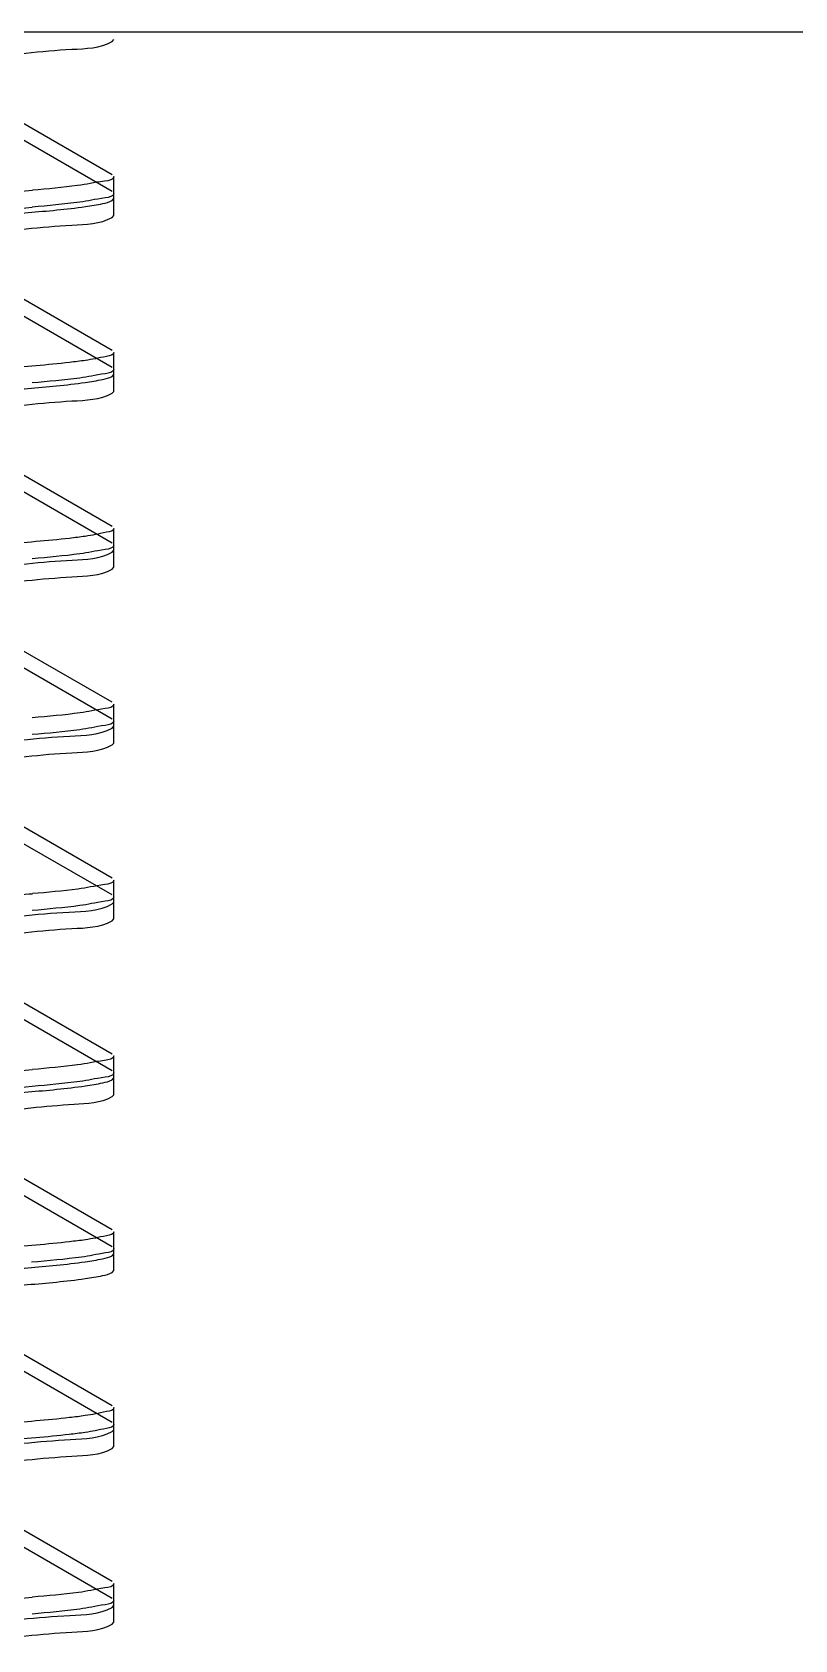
# Model space of a CAD drawing. Extents: x 69728788 to 150676229, y 20333219 to 43663798.
# Drawn here: x 75262334.6 to 75262409, y 20709211.4 to 20709368.1 of the extents above; entities that cross this region are included whole.
import ezdxf

# ---------------------------------------------------------------- set-up
doc = ezdxf.new("R2010")
doc.units = 0
doc.header["$LTSCALE"] = 1000
doc.header["$MEASUREMENT"] = 0
doc.layers.get('0').update_dxf_attribs({"linetype": 'CONTINUOUS'})
doc.layers.add('BZ', color=8, linetype='CONTINUOUS')

# ---------------------------------------------------------------- blocks, each defined once
blk = doc.blocks.new('gfhhrryyfd')
at = {"linetype": 'Continuous'}
for p, q in [((3693397.01, -1740810.9), (3693397.18, -1740810.72)), ((3693397.01, -1740823.89), (3693387.71, -1740818.5)), ((3693397.01, -1740825.53), (3693387.71, -1740820.14)), ((3693397.18, -1740826.22), (3693397.18, -1740824.08)), ((3693397.18, -1740826.22), (3693397.18, -1740824.08)), ((3693397.01, -1740826.41), (3693397.18, -1740826.22)), ((3693397.18, -1740827.86), (3693397.18, -1740825.72)), ((3693397.01, -1740828.05), (3693397.18, -1740827.86)), ((3693397.01, -1740841.03), (3693387.71, -1740835.65)), ((3693397.01, -1740842.68), (3693387.71, -1740837.29)), ((3693397.18, -1740843.37), (3693397.18, -1740841.22)), ((3693397.18, -1740843.37), (3693397.18, -1740841.22)), ((3693397.01, -1740843.55), (3693397.18, -1740843.37)), ((3693397.18, -1740845.01), (3693397.18, -1740842.86)), ((3693397.18, -1740845.01), (3693397.18, -1740842.86)), ((3693397.01, -1740845.19), (3693397.18, -1740845.01)), ((3693397.01, -1740858.18), (3693387.71, -1740852.79)), ((3693397.01, -1740859.82), (3693387.71, -1740854.43)), ((3693397.18, -1740860.51), (3693397.18, -1740858.37)), ((3693397.18, -1740860.51), (3693397.18, -1740858.37)), ((3693397.01, -1740860.7), (3693397.18, -1740860.51)), ((3693397.18, -1740862.15), (3693397.18, -1740860.01)), ((3693397.18, -1740862.15), (3693397.18, -1740860.01)), ((3693397.01, -1740862.34), (3693397.18, -1740862.15)), ((3693397.01, -1740875.32), (3693387.71, -1740869.94)), ((3693397.01, -1740876.97), (3693387.71, -1740871.58)), ((3693397.18, -1740877.66), (3693397.18, -1740875.51)), ((3693397.18, -1740877.66), (3693397.18, -1740875.51)), ((3693397.01, -1740877.84), (3693397.18, -1740877.66)), ((3693397.18, -1740879.3), (3693397.18, -1740877.15)), ((3693397.18, -1740879.3), (3693397.18, -1740877.15)), ((3693397.01, -1740879.48), (3693397.18, -1740879.3)), ((3693397.01, -1740892.47), (3693387.71, -1740887.08)), ((3693397.01, -1740894.11), (3693387.71, -1740888.72)), ((3693397.18, -1740894.8), (3693397.18, -1740892.66)), ((3693397.18, -1740894.8), (3693397.18, -1740892.66)), ((3693397.01, -1740894.99), (3693397.18, -1740894.8)), ((3693397.18, -1740896.44), (3693397.18, -1740894.3)), ((3693397.18, -1740896.44), (3693397.18, -1740894.3)), ((3693397.01, -1740896.63), (3693397.18, -1740896.44)), ((3693397.01, -1740909.62), (3693387.71, -1740904.23)), ((3693397.01, -1740911.26), (3693387.71, -1740905.87)), ((3693397.18, -1740911.95), (3693397.18, -1740909.8)), ((3693397.18, -1740911.95), (3693397.18, -1740909.8)), ((3693397.01, -1740912.13), (3693397.18, -1740911.95)), ((3693397.18, -1740913.59), (3693397.18, -1740911.44)), ((3693397.18, -1740913.59), (3693397.18, -1740911.44)), ((3693397.01, -1740913.77), (3693397.18, -1740913.59)), ((3693397.01, -1740926.76), (3693387.71, -1740921.37)), ((3693397.01, -1740928.4), (3693387.71, -1740923.01)), ((3693397.18, -1740929.09), (3693397.18, -1740926.95)), ((3693397.01, -1740929.28), (3693397.18, -1740929.09)), ((3693397.18, -1740930.73), (3693397.18, -1740928.59)), ((3693397.18, -1740930.73), (3693397.18, -1740928.59)), ((3693397.01, -1740930.92), (3693397.18, -1740930.73)), ((3693397.01, -1740943.91), (3693387.71, -1740938.52)), ((3693397.01, -1740945.55), (3693387.71, -1740940.16)), ((3693397.18, -1740946.24), (3693397.18, -1740944.09)), ((3693397.18, -1740946.24), (3693397.18, -1740944.09)), ((3693397.01, -1740946.42), (3693397.18, -1740946.24)), ((3693397.18, -1740947.88), (3693397.18, -1740945.73)), ((3693397.18, -1740947.88), (3693397.18, -1740945.73)), ((3693397.01, -1740948.07), (3693397.18, -1740947.88)), ((3693397.01, -1740961.05), (3693387.71, -1740955.66)), ((3693397.01, -1740962.69), (3693387.71, -1740957.3)), ((3693397.18, -1740963.38), (3693397.18, -1740961.24)), ((3693397.18, -1740963.38), (3693397.18, -1740961.24)), ((3693397.18, -1740965.02), (3693397.18, -1740962.88)), ((3693397.18, -1740965.02), (3693397.18, -1740962.88)), ((3693397.01, -1740963.57), (3693397.18, -1740963.38)), ((3693397.01, -1740965.21), (3693397.18, -1740965.02))]:
    blk.add_line(p, q, dxfattribs=at)
for centre, radius, start, end in [((3693363.32, -1740516.33), 310.16, 273.6985, 274.7995), ((3693364.49, -1740532.8), 295.29, 273.8286, 274.8033), ((3693363.61, -1740588.56), 306.5, 273.7304, 274.8001), ((3693363.33, -1740602.17), 310.04, 273.6995, 274.7995), ((3693364.49, -1740618.52), 295.28, 273.8286, 274.8033), ((3693363.91, -1740661), 302.63, 273.7644, 274.8009)]:
    blk.add_arc(centre, radius, start, end, dxfattribs=at)
for points, knots in [([(3693384.21, -1740812.42), (3693387.17, -1740812.22), (3693391.33, -1740811.64), (3693395.86, -1740811.57), (3693397.01, -1740810.9)], [0, 0, 0, 0, 0.690321, 1, 1, 1, 1]), ([(3693397.18, -1740824.08), (3693397.18, -1740824.41), (3693395.42, -1740824.6), (3693394.54, -1740824.84), (3693393.65, -1740824.95)], [0, 0, 0, 0, 0.270547, 1, 1, 1, 1]), ([(3693397.18, -1740825.72), (3693397.18, -1740826.03), (3693395.53, -1740826.24), (3693394.69, -1740826.46), (3693393.86, -1740826.57)], [0, 0, 0, 0, 0.271487, 1, 1, 1, 1]), ([(3693394.41, -1740827), (3693394.98, -1740826.92), (3693395.85, -1740826.77), (3693396.74, -1740826.57), (3693397.01, -1740826.41)], [0, 0, 0, 0, 0.642805, 1, 1, 1, 1]), ([(3693384.22, -1740829.57), (3693387.18, -1740829.36), (3693391.33, -1740828.79), (3693395.86, -1740828.71), (3693397.01, -1740828.05)], [0, 0, 0, 0, 0.690305, 1, 1, 1, 1]), ([(3693386.34, -1740827.77), (3693387.17, -1740827.71), (3693389.86, -1740827.5), (3693392.56, -1740827.26), (3693394.41, -1740827)], [0, 0, 0, 0, 0.30753, 1, 1, 1, 1]), ([(3693394.41, -1740842), (3693393.9, -1740842.07), (3693391.22, -1740842.4), (3693388.52, -1740842.62), (3693386.34, -1740842.78)], [0, 0, 0, 0, 0.1913, 1, 1, 1, 1]), ([(3693397.18, -1740841.22), (3693397.18, -1740841.49), (3693395.82, -1740841.72), (3693395.11, -1740841.9), (3693394.41, -1740842)], [0, 0, 0, 0, 0.274618, 1, 1, 1, 1]), ([(3693397.18, -1740842.86), (3693397.18, -1740843.18), (3693395.53, -1740843.38), (3693394.69, -1740843.61), (3693393.86, -1740843.71)], [0, 0, 0, 0, 0.2715, 1, 1, 1, 1]), ([(3693394.4, -1740844.14), (3693394.97, -1740844.06), (3693395.84, -1740843.91), (3693396.73, -1740843.71), (3693397.01, -1740843.55)], [0, 0, 0, 0, 0.642967, 1, 1, 1, 1]), ([(3693384.28, -1740846.71), (3693387.23, -1740846.51), (3693391.36, -1740845.93), (3693395.86, -1740845.85), (3693397.01, -1740845.19)], [0, 0, 0, 0, 0.690212, 1, 1, 1, 1]), ([(3693386.3, -1740844.92), (3693387.13, -1740844.86), (3693389.84, -1740844.65), (3693392.54, -1740844.41), (3693394.4, -1740844.14)], [0, 0, 0, 0, 0.307512, 1, 1, 1, 1]), ([(3693394.4, -1740859.15), (3693393.89, -1740859.22), (3693391.19, -1740859.55), (3693388.49, -1740859.76), (3693386.3, -1740859.93)], [0, 0, 0, 0, 0.191312, 1, 1, 1, 1]), ([(3693397.18, -1740858.37), (3693397.18, -1740858.63), (3693395.82, -1740858.86), (3693395.1, -1740859.05), (3693394.4, -1740859.15)], [0, 0, 0, 0, 0.274544, 1, 1, 1, 1]), ([(3693384.35, -1740862.21), (3693387.28, -1740862.01), (3693391.39, -1740861.44), (3693395.87, -1740861.36), (3693397.01, -1740860.7)], [0, 0, 0, 0, 0.690121, 1, 1, 1, 1]), ([(3693397.18, -1740860.01), (3693397.18, -1740860.32), (3693395.54, -1740860.52), (3693394.71, -1740860.75), (3693393.88, -1740860.86)], [0, 0, 0, 0, 0.27159, 1, 1, 1, 1]), ([(3693384.28, -1740863.85), (3693387.22, -1740863.65), (3693391.36, -1740863.08), (3693395.86, -1740863), (3693397.01, -1740862.34)], [0, 0, 0, 0, 0.690224, 1, 1, 1, 1]), ([(3693397.18, -1740875.51), (3693397.18, -1740875.82), (3693395.54, -1740876.03), (3693394.71, -1740876.25), (3693393.89, -1740876.36)], [0, 0, 0, 0, 0.271635, 1, 1, 1, 1]), ([(3693383.55, -1740879.41), (3693386.67, -1740879.2), (3693391.03, -1740878.59), (3693395.8, -1740878.54), (3693397.01, -1740877.84)], [0, 0, 0, 0, 0.691208, 1, 1, 1, 1]), ([(3693397.18, -1740877.15), (3693397.18, -1740877.46), (3693395.53, -1740877.67), (3693394.7, -1740877.9), (3693393.88, -1740878)], [0, 0, 0, 0, 0.27157, 1, 1, 1, 1]), ([(3693384.23, -1740881), (3693387.19, -1740880.8), (3693391.34, -1740880.22), (3693395.86, -1740880.15), (3693397.01, -1740879.48)], [0, 0, 0, 0, 0.690293, 1, 1, 1, 1]), ([(3693397.18, -1740892.66), (3693397.18, -1740892.98), (3693395.44, -1740893.18), (3693394.57, -1740893.42), (3693393.69, -1740893.53)], [0, 0, 0, 0, 0.270722, 1, 1, 1, 1]), ([(3693383.33, -1740896.57), (3693386.5, -1740896.36), (3693390.94, -1740895.74), (3693395.78, -1740895.69), (3693397.01, -1740894.99)], [0, 0, 0, 0, 0.691489, 1, 1, 1, 1]), ([(3693397.18, -1740894.3), (3693397.18, -1740894.61), (3693395.53, -1740894.82), (3693394.69, -1740895.04), (3693393.86, -1740895.15)], [0, 0, 0, 0, 0.271511, 1, 1, 1, 1]), ([(3693384.21, -1740898.15), (3693387.17, -1740897.95), (3693391.33, -1740897.37), (3693395.86, -1740897.29), (3693397.01, -1740896.63)], [0, 0, 0, 0, 0.690321, 1, 1, 1, 1]), ([(3693397.18, -1740909.8), (3693397.18, -1740910.13), (3693395.42, -1740910.33), (3693394.54, -1740910.57), (3693393.66, -1740910.68)], [0, 0, 0, 0, 0.270552, 1, 1, 1, 1]), ([(3693386.34, -1740913.5), (3693387.17, -1740913.44), (3693389.87, -1740913.23), (3693392.56, -1740912.99), (3693394.41, -1740912.72)], [0, 0, 0, 0, 0.307531, 1, 1, 1, 1]), ([(3693397.18, -1740911.44), (3693397.18, -1740911.76), (3693395.53, -1740911.96), (3693394.69, -1740912.19), (3693393.86, -1740912.3)], [0, 0, 0, 0, 0.271487, 1, 1, 1, 1]), ([(3693394.41, -1740912.72), (3693394.98, -1740912.64), (3693395.85, -1740912.49), (3693396.74, -1740912.29), (3693397.01, -1740912.13)], [0, 0, 0, 0, 0.642799, 1, 1, 1, 1]), ([(3693384.95, -1740915.24), (3693387.74, -1740915.05), (3693391.66, -1740914.5), (3693395.92, -1740914.4), (3693397.01, -1740913.77)], [0, 0, 0, 0, 0.689207, 1, 1, 1, 1]), ([(3693394.41, -1740927.73), (3693393.9, -1740927.8), (3693391.22, -1740928.13), (3693388.52, -1740928.34), (3693386.34, -1740928.5)], [0, 0, 0, 0, 0.1913, 1, 1, 1, 1]), ([(3693397.18, -1740926.95), (3693397.18, -1740927.21), (3693395.82, -1740927.44), (3693395.11, -1740927.63), (3693394.41, -1740927.73)], [0, 0, 0, 0, 0.274621, 1, 1, 1, 1]), ([(3693386.3, -1740930.65), (3693387.13, -1740930.59), (3693389.84, -1740930.38), (3693392.54, -1740930.13), (3693394.4, -1740929.87)], [0, 0, 0, 0, 0.307513, 1, 1, 1, 1]), ([(3693397.18, -1740928.59), (3693397.18, -1740928.89), (3693395.63, -1740929.1), (3693394.84, -1740929.31), (3693394.05, -1740929.42)], [0, 0, 0, 0, 0.272455, 1, 1, 1, 1]), ([(3693394.4, -1740929.87), (3693394.97, -1740929.79), (3693395.84, -1740929.64), (3693396.73, -1740929.44), (3693397.01, -1740929.28)], [0, 0, 0, 0, 0.642963, 1, 1, 1, 1]), ([(3693386.28, -1740932.29), (3693387.11, -1740932.23), (3693389.82, -1740932.02), (3693392.53, -1740931.77), (3693394.4, -1740931.51)], [0, 0, 0, 0, 0.307506, 1, 1, 1, 1]), ([(3693394.4, -1740931.51), (3693394.97, -1740931.43), (3693395.84, -1740931.28), (3693396.73, -1740931.08), (3693397.01, -1740930.92)], [0, 0, 0, 0, 0.643037, 1, 1, 1, 1]), ([(3693397.18, -1740944.09), (3693397.18, -1740944.36), (3693395.82, -1740944.59), (3693395.1, -1740944.77), (3693394.4, -1740944.87)], [0, 0, 0, 0, 0.274546, 1, 1, 1, 1]), ([(3693394.4, -1740944.87), (3693393.89, -1740944.94), (3693391.19, -1740945.28), (3693388.49, -1740945.49), (3693386.3, -1740945.65)], [0, 0, 0, 0, 0.191312, 1, 1, 1, 1]), ([(3693383.78, -1740947.97), (3693386.84, -1740947.77), (3693391.14, -1740947.17), (3693395.82, -1740947.11), (3693397.01, -1740946.42)], [0, 0, 0, 0, 0.690898, 1, 1, 1, 1]), ([(3693394.4, -1740946.51), (3693393.88, -1740946.59), (3693391.18, -1740946.92), (3693388.47, -1740947.13), (3693386.28, -1740947.29)], [0, 0, 0, 0, 0.191316, 1, 1, 1, 1]), ([(3693397.18, -1740945.73), (3693397.18, -1740946), (3693395.81, -1740946.23), (3693395.1, -1740946.41), (3693394.4, -1740946.51)], [0, 0, 0, 0, 0.274513, 1, 1, 1, 1]), ([(3693384.28, -1740949.58), (3693387.22, -1740949.38), (3693391.36, -1740948.81), (3693395.86, -1740948.73), (3693397.01, -1740948.07)], [0, 0, 0, 0, 0.690221, 1, 1, 1, 1]), ([(3693397.18, -1740961.24), (3693397.18, -1740961.56), (3693395.46, -1740961.76), (3693394.6, -1740962), (3693393.74, -1740962.11)], [0, 0, 0, 0, 0.270937, 1, 1, 1, 1]), ([(3693397.18, -1740962.88), (3693397.18, -1740963.19), (3693395.54, -1740963.4), (3693394.7, -1740963.62), (3693393.88, -1740963.73)], [0, 0, 0, 0, 0.271573, 1, 1, 1, 1]), ([(3693383.55, -1740965.13), (3693386.67, -1740964.92), (3693391.04, -1740964.32), (3693395.8, -1740964.26), (3693397.01, -1740963.57)], [0, 0, 0, 0, 0.691198, 1, 1, 1, 1]), ([(3693384.23, -1740966.73), (3693387.19, -1740966.53), (3693391.34, -1740965.95), (3693395.86, -1740965.87), (3693397.01, -1740965.21)], [0, 0, 0, 0, 0.690292, 1, 1, 1, 1])]:
    blk.add_open_spline(points, degree=3, knots=knots, dxfattribs=at)
for points in [[(3693393.65, -1740824.95), (3693392.2, -1740825.14), (3693390.73, -1740825.28), (3693389.27, -1740825.4)], [(3693393.86, -1740826.57), (3693392.32, -1740826.77), (3693390.77, -1740826.91), (3693389.22, -1740827.05)], [(3693393.86, -1740843.71), (3693392.32, -1740843.91), (3693390.77, -1740844.06), (3693389.22, -1740844.19)], [(3693393.88, -1740860.86), (3693392.33, -1740861.06), (3693390.77, -1740861.2), (3693389.21, -1740861.34)], [(3693393.89, -1740876.36), (3693392.33, -1740876.56), (3693390.77, -1740876.71), (3693389.21, -1740876.84)], [(3693393.88, -1740878), (3693392.33, -1740878.2), (3693390.77, -1740878.35), (3693389.21, -1740878.48)], [(3693393.69, -1740893.53), (3693392.22, -1740893.72), (3693390.74, -1740893.86), (3693389.25, -1740893.98)], [(3693393.86, -1740895.15), (3693392.32, -1740895.35), (3693390.77, -1740895.49), (3693389.22, -1740895.63)], [(3693393.66, -1740910.68), (3693392.2, -1740910.86), (3693390.73, -1740911), (3693389.27, -1740911.13)], [(3693393.86, -1740912.3), (3693392.32, -1740912.5), (3693390.77, -1740912.64), (3693389.22, -1740912.77)], [(3693394.05, -1740929.42), (3693392.43, -1740929.63), (3693390.8, -1740929.78), (3693389.17, -1740929.92)], [(3693393.74, -1740962.11), (3693392.25, -1740962.3), (3693390.74, -1740962.44), (3693389.24, -1740962.56)], [(3693393.88, -1740963.73), (3693392.33, -1740963.93), (3693390.77, -1740964.07), (3693389.21, -1740964.21)]]:
    blk.add_open_spline(points, degree=3, dxfattribs=at)
at = {"layer": 'BZ'}
blk.add_line((3696128.43, -1740809.99), (3686300.07, -1740809.99), dxfattribs=at)

msp = doc.modelspace()

# ---------------------------------------------------------------- block references
at = {"lineweight": -3, "xscale": 0.9999959468841553, "yscale": 0.9999959506094456, "zscale": 0.9999959495959999}
msp.add_blockref('gfhhrryyfd', (71568960.34, 22450171.07), dxfattribs=at)

doc.saveas('drawing.dxf')
